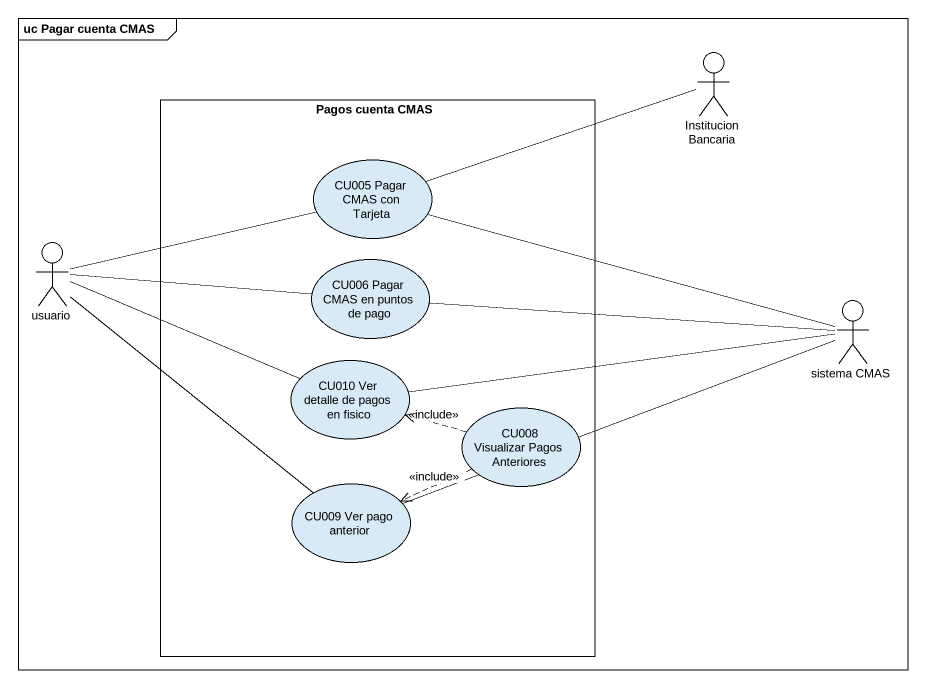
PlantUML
@startuml
mainframe uc Pagar cuenta CMAS
actor "Institucion Bancaria" as Institucion_Bancaria
rectangle "Pagos cuenta CMAS" as Pagos_cuenta_CMAS {
  usecase "CU005 Pagar CMAS con Tarjeta" as CU005_Pagar_CMAS_con_Tarjeta
  usecase "CU006 Pagar CMAS en puntos de pago" as CU006_Pagar_CMAS_en_puntos
  usecase "CU010 Ver detalle de pagos en fisico" as CU010_Ver_detalle_de_pagos
  usecase "CU008 Visualizar Pagos Anteriores" as CU008_Visualizar_Pagos
  usecase "CU009 Ver pago anterior" as CU009_Ver_pago_anterior
}
actor usuario
actor "sistema CMAS" as sistema_CMAS
CU005_Pagar_CMAS_con_Tarjeta -right- Institucion_Bancaria
CU005_Pagar_CMAS_con_Tarjeta -left- usuario
CU005_Pagar_CMAS_con_Tarjeta -right- sistema_CMAS
usuario -right- CU010_Ver_detalle_de_pagos
usuario -- CU009_Ver_pago_anterior
CU006_Pagar_CMAS_en_puntos -left- usuario
CU006_Pagar_CMAS_en_puntos -right- sistema_CMAS
CU010_Ver_detalle_de_pagos -right- sistema_CMAS
CU008_Visualizar_Pagos .left.> CU010_Ver_detalle_de_pagos : <<include>>
CU008_Visualizar_Pagos .left.> CU009_Ver_pago_anterior : <<include>>
CU009_Ver_pago_anterior -right- sistema_CMAS
@enduml
